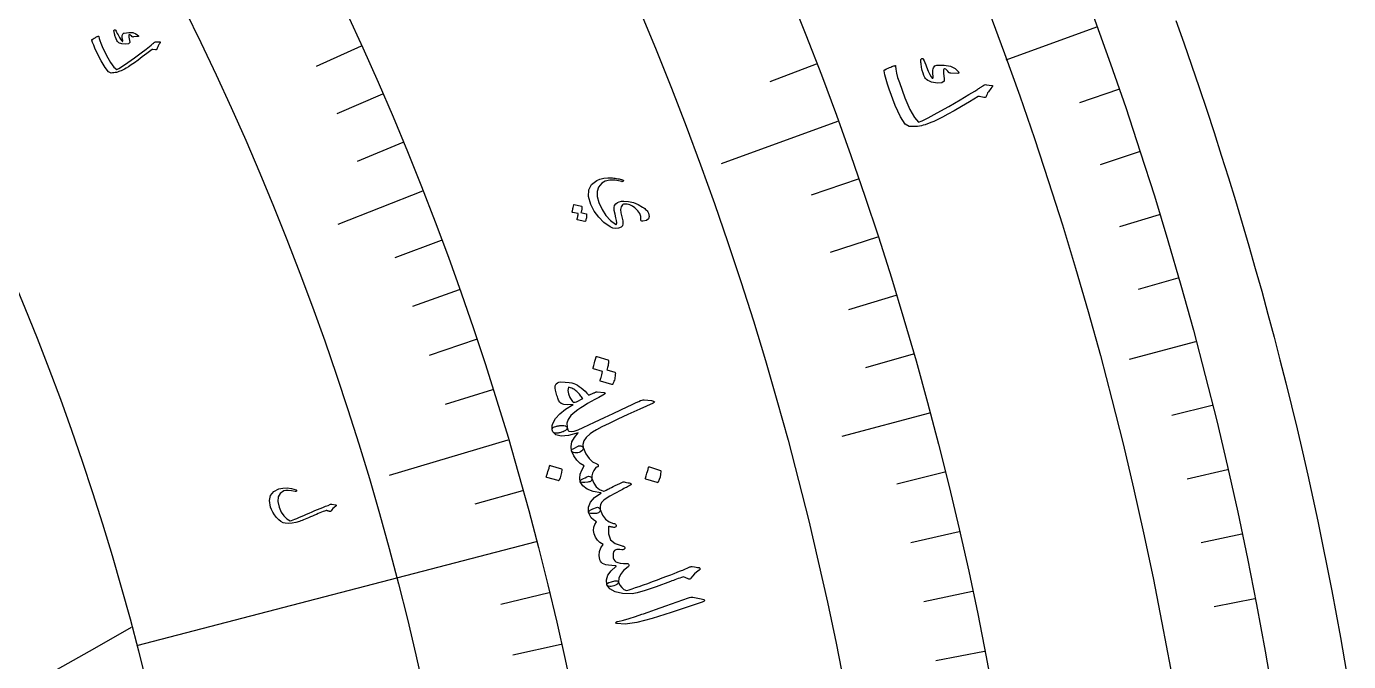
# Model space of a CAD drawing. Header units: millimetres. Extents: x -280 to 280, y -280 to 343.
# Drawn here: x 180.1 to 276.2, y 47.8 to 93.9 of the extents above; entities that cross this region are included whole.
import ezdxf

# ---------------------------------------------------------------- set-up
doc = ezdxf.new("R2010")
doc.units = ezdxf.units.MM
for name, color, linetype in [('CUT_OUTER', 1, 'Continuous'), ('ENGRAVE', 7, 'Continuous'), ('ENGRAVE_FINE', 8, 'Continuous'), ('TEXT', 5, 'Continuous')]:
    doc.layers.add(name, color=color, linetype=linetype)

msp = doc.modelspace()

# ---------------------------------------------------------------- linework, layer by layer
at = {"layer": 'CUT_OUTER'}
msp.add_lwpolyline([(263.6323, 94.3292), (264.2062, 92.7098), (264.7701, 91.0869), (265.324, 89.4606), (265.8679, 87.8309), (266.4018, 86.1979), (266.9257, 84.5617), (267.4395, 82.9222), (267.9433, 81.2797), (268.437, 79.6341), (268.9205, 77.9855), (269.394, 76.334), (269.8573, 74.6796), (270.3104, 73.0224), (270.7534, 71.3624), (271.1862, 69.6997), (271.6088, 68.0345), (272.0211, 66.3666), (272.4232, 64.6963), (272.815, 63.0235), (273.1966, 61.3483), (273.5679, 59.6709), (273.9289, 57.9912), (274.2795, 56.3093), (274.6199, 54.6253), (274.9499, 52.9392), (275.2695, 51.2512), (275.5788, 49.5612), (275.8777, 47.8693), (276.1663, 46.1757)], dxfattribs=at)
at = {"layer": 'ENGRAVE'}
for points in [[(257.8517, 93.8503), (251.2738, 91.4562)], [(239.0578, 87.0099), (230.6006, 83.9317)], [(208.9034, 81.9434), (202.7592, 79.5333)], [(265.05, 71.0199), (260.2204, 69.7259)], [(245.7315, 65.8436), (239.3564, 64.1354)], [(215.1148, 63.8826), (206.4872, 61.3205)], [(217.1688, 56.5071), (188.1356, 48.9527)]]:
    msp.add_lwpolyline(points, dxfattribs=at)
for radius in [274.4, 274.4, 267.4, 254.4, 254.4, 243.9, 224.4, 224.4, 213.9, 194.4, 194.4]:
    msp.add_circle((0, 0), radius, dxfattribs=at)
msp.add_arc((0, 375.552), 375.552, 270, 300, dxfattribs=at)
at = {"layer": 'ENGRAVE_FINE'}
for points in [[(204.457, 92.4808), (201.1769, 90.9971)], [(237.5029, 91.1688), (234.142, 89.8787)], [(259.4503, 89.3359), (256.6137, 88.3592)], [(205.998, 88.9955), (202.6932, 87.5678)], [(207.4803, 85.4828), (204.1517, 84.1114)], [(260.9699, 84.7943), (258.1167, 83.8672)], [(240.5399, 82.8245), (237.1361, 81.6525)], [(262.41, 80.2268), (259.5411, 79.3497)], [(210.2669, 78.3785), (206.8936, 77.1211)], [(241.9488, 78.6139), (238.525, 77.5015)], [(263.7702, 75.6349), (260.8864, 74.808)], [(211.5703, 74.789), (208.1761, 73.5891)], [(243.2839, 74.3794), (239.8412, 73.3268)], [(212.813, 71.1758), (209.3989, 70.0339)], [(244.545, 70.1221), (241.0844, 69.1298)], [(213.9946, 67.54), (210.5616, 66.4565)], [(266.2491, 66.3834), (263.3383, 65.6576)], [(246.8432, 61.5449), (243.3502, 60.674)], [(267.3671, 61.7266), (264.444, 61.0517)], [(216.173, 60.2047), (212.705, 59.2388)], [(247.8797, 57.2275), (244.372, 56.4177)], [(268.4037, 57.051), (265.4693, 56.4272)], [(248.8407, 52.8927), (245.3194, 52.1443)], [(218.102, 52.791), (214.603, 51.9441)], [(269.3585, 52.358), (266.4136, 51.7856)], [(218.972, 49.0575), (215.459, 48.2705)], [(249.726, 48.5418), (246.1921, 47.8549)]]:
    msp.add_lwpolyline(points, dxfattribs=at)
at = {"layer": 'TEXT'}
for points in [[(189.8372, 92.7066), (189.797, 92.6511), (189.7603, 92.5957), (189.727, 92.5404), (189.6972, 92.4852), (189.671, 92.4298), (189.6486, 92.3739), (189.63, 92.3174), (189.6151, 92.2604), (189.6033, 92.2356), (189.5833, 92.2195), (189.5551, 92.2121), (189.5187, 92.2135), (189.3213, 92.232), (189.3005, 92.2329), (189.2834, 92.2326), (189.2701, 92.2308), (189.2606, 92.2278), (188.8901, 91.943), (188.5538, 91.6886), (188.2517, 91.4647), (187.9839, 91.2711), (187.7506, 91.1082), (187.552, 90.9765), (187.3881, 90.8758), (187.2589, 90.8061), (187.01, 90.6854), (186.929, 90.6516), (186.8458, 90.6214), (186.7604, 90.5949), (186.6729, 90.572), (186.5831, 90.553), (186.4908, 90.5384), (186.396, 90.5279), (186.2988, 90.5218), (186.1045, 90.6156), (185.8594, 90.911), (185.5626, 91.4075), (185.2125, 92.1046), (185.1115, 92.3264), (185.0234, 92.5344), (184.9483, 92.7284), (184.8863, 92.9087), (184.8852, 92.9274), (184.8894, 92.9432), (184.899, 92.9563), (184.914, 92.9666), (184.9889, 93.01), (185.0574, 93.0489), (185.1194, 93.0835), (185.175, 93.1136), (185.2247, 93.1396), (185.2692, 93.1618), (185.3086, 93.1802), (185.3427, 93.1948), (185.3624, 93.2019), (185.3761, 93.2005), (185.3839, 93.1906), (185.3856, 93.1722), (185.4091, 93.0366), (185.4589, 92.8718), (185.5351, 92.6777), (185.6375, 92.4543), (185.9638, 91.797), (186.2485, 91.2973), (186.493, 90.9555), (186.6981, 90.7722), (186.8524, 90.8476), (187.118, 91.0156), (187.4945, 91.2763), (187.9819, 91.63), (188.4675, 91.989), (188.8337, 92.2626), (189.0808, 92.4505), (189.2088, 92.5525), (189.2433, 92.5817), (189.2755, 92.609), (189.3054, 92.6344), (189.3332, 92.658), (189.3584, 92.6795), (189.3808, 92.6988), (189.4003, 92.7159), (189.417, 92.7308), (189.4547, 92.7605), (189.4943, 92.7814), (189.5358, 92.7938), (189.5792, 92.7975), (189.8197, 92.7939), (189.8367, 92.7922), (189.8495, 92.7877), (189.8582, 92.7803), (189.8627, 92.7702), (189.8621, 92.7547), (189.8576, 92.7389), (189.8493, 92.7229), (189.8372, 92.7066)], [(188.2762, 93.2203), (188.2796, 93.2101), (188.28, 93.1999), (188.2771, 93.1898), (188.2711, 93.1796), (188.2642, 93.1738), (188.2559, 93.169), (188.2464, 93.1651), (188.2357, 93.1621), (187.9145, 93.1366), (187.8808, 93.1362), (187.8531, 93.1395), (187.8315, 93.1467), (187.8158, 93.1576), (187.766, 93.2127), (187.7153, 93.2554), (187.6636, 93.2857), (187.6109, 93.3036), (187.5891, 93.3015), (187.5743, 93.2822), (187.5664, 93.2458), (187.5655, 93.1921), (187.5699, 93.1588), (187.5753, 93.1248), (187.5819, 93.0901), (187.5895, 93.0548), (187.5984, 93.0186), (187.6088, 92.9811), (187.6205, 92.9423), (187.6337, 92.9022), (187.6442, 92.7465), (187.5549, 92.6509), (187.3659, 92.6153), (187.0772, 92.6394), (186.9838, 92.6618), (186.9055, 92.6902), (186.8424, 92.7245), (186.7945, 92.7648), (186.7547, 92.8154), (186.7112, 92.891), (186.6639, 92.9916), (186.6128, 93.1171), (186.5879, 93.1819), (186.5666, 93.2444), (186.5486, 93.3047), (186.5342, 93.3628), (186.5222, 93.4181), (186.5119, 93.4704), (186.5031, 93.5194), (186.4958, 93.5653), (186.4972, 93.5965), (186.5039, 93.6216), (186.516, 93.6408), (186.5335, 93.6539), (186.5549, 93.6607), (186.5739, 93.6584), (186.5903, 93.6468), (186.6043, 93.6261), (186.6444, 93.5578), (186.6887, 93.4797), (186.737, 93.3918), (186.7895, 93.294), (186.8872, 93.1115), (186.9703, 92.9723), (187.0387, 92.8766), (187.0927, 92.8242), (187.1028, 92.8189), (187.1129, 92.8184), (187.123, 92.8226), (187.1331, 92.8316), (187.1382, 92.8397), (187.1407, 92.8512), (187.1407, 92.8663), (187.1382, 92.8848), (187.1004, 93.0497), (187.0875, 93.1201), (187.084, 93.1842), (187.0899, 93.2418), (187.1053, 93.2931), (187.1291, 93.3419), (187.1602, 93.3792), (187.1986, 93.4051), (187.2442, 93.4195), (187.5759, 93.4689), (187.8586, 93.4522), (188.092, 93.3694), (188.2762, 93.2203)], [(247.8715, 90.5832), (247.8753, 90.5663), (247.874, 90.55), (247.8677, 90.5343), (247.8564, 90.5192), (247.8443, 90.5111), (247.8304, 90.5048), (247.8146, 90.5003), (247.797, 90.4975), (247.2815, 90.5134), (247.2279, 90.5187), (247.1844, 90.5289), (247.1512, 90.5441), (247.1282, 90.5642), (247.0585, 90.6608), (246.9852, 90.7378), (246.9081, 90.7952), (246.8275, 90.833), (246.7924, 90.8334), (246.7655, 90.8053), (246.7467, 90.7485), (246.7359, 90.6632), (246.7371, 90.6093), (246.7399, 90.5542), (246.7443, 90.4979), (246.7504, 90.4403), (246.7583, 90.381), (246.7682, 90.3194), (246.7801, 90.2556), (246.7941, 90.1894), (246.7838, 89.9395), (246.625, 89.8029), (246.3181, 89.7795), (245.8632, 89.8685), (245.7185, 89.9207), (245.5989, 89.9796), (245.5045, 90.0453), (245.4352, 90.1177), (245.3808, 90.2052), (245.3247, 90.3331), (245.2669, 90.5014), (245.2072, 90.7102), (245.1789, 90.8176), (245.1557, 90.9208), (245.1376, 91.0199), (245.1246, 91.1148), (245.1151, 91.2051), (245.1076, 91.29), (245.102, 91.3696), (245.0984, 91.4439), (245.1059, 91.4933), (245.1209, 91.5322), (245.1434, 91.5606), (245.1735, 91.5785), (245.2088, 91.5857), (245.2386, 91.5786), (245.2628, 91.5573), (245.2814, 91.5219), (245.3336, 91.4063), (245.3906, 91.2743), (245.4523, 91.1259), (245.5189, 90.961), (245.6428, 90.6535), (245.7509, 90.4174), (245.8432, 90.2529), (245.9199, 90.1601), (245.9351, 90.15), (245.9511, 90.1474), (245.9679, 90.1523), (245.9856, 90.1648), (245.995, 90.1768), (246.0011, 90.1947), (246.0037, 90.2187), (246.0029, 90.2487), (245.9714, 90.5179), (245.9629, 90.6323), (245.9684, 90.7348), (245.9879, 90.8256), (246.0213, 90.9046), (246.0675, 90.9781), (246.1234, 91.0321), (246.1889, 91.0667), (246.264, 91.0817), (246.8003, 91.1025), (247.2472, 91.0263), (247.6043, 90.8532), (247.8715, 90.5832)], [(250.266, 89.4854), (250.1923, 89.404), (250.1242, 89.3221), (250.0615, 89.2398), (250.0044, 89.1572), (249.953, 89.0735), (249.9076, 88.9883), (249.868, 88.9016), (249.8344, 88.8134), (249.8112, 88.7758), (249.7765, 88.7537), (249.7303, 88.7471), (249.6727, 88.7559), (249.362, 88.8208), (249.3289, 88.8261), (249.3017, 88.8286), (249.2802, 88.8282), (249.2646, 88.8251), (248.6251, 88.4375), (248.0452, 88.0925), (247.5251, 87.79), (247.0649, 87.5297), (246.6649, 87.3122), (246.3256, 87.138), (246.0471, 87.0071), (245.8294, 86.9193), (245.4121, 86.7717), (245.2772, 86.7324), (245.1395, 86.6993), (244.9991, 86.6723), (244.8558, 86.6515), (244.7096, 86.6374), (244.5603, 86.6304), (244.4078, 86.6307), (244.2521, 86.6381), (243.9599, 86.8215), (243.6228, 87.334), (243.2387, 88.1747), (242.8042, 89.3428), (242.6823, 89.7127), (242.5783, 90.0583), (242.4926, 90.3795), (242.4251, 90.6765), (242.4265, 90.7064), (242.436, 90.7309), (242.4536, 90.7501), (242.4792, 90.7639), (242.6058, 90.82), (242.7215, 90.8702), (242.8261, 90.9144), (242.9196, 90.9527), (243.0032, 90.9855), (243.0778, 91.0132), (243.1435, 91.0357), (243.2003, 91.053), (243.2329, 91.061), (243.2545, 91.0565), (243.2651, 91.0394), (243.2647, 91.0098), (243.2787, 90.7902), (243.3295, 90.5196), (243.417, 90.1979), (243.541, 89.825), (243.9451, 88.7235), (244.3099, 87.8793), (244.638, 87.293), (244.9315, 86.9652), (245.1904, 87.0577), (245.6425, 87.2776), (246.2875, 87.6253), (247.1253, 88.1014), (247.9609, 88.5866), (248.5916, 88.9572), (249.0176, 89.2125), (249.2392, 89.3523), (249.2991, 89.3927), (249.3551, 89.4304), (249.4073, 89.4656), (249.4555, 89.4982), (249.4994, 89.528), (249.5384, 89.5548), (249.5724, 89.5786), (249.6015, 89.5994), (249.6668, 89.64), (249.7335, 89.6664), (249.8016, 89.6786), (249.8713, 89.6767), (250.2535, 89.6277), (250.2801, 89.622), (250.2997, 89.6125), (250.3123, 89.5992), (250.3177, 89.5822), (250.314, 89.5576), (250.3041, 89.5332), (250.2881, 89.5092), (250.266, 89.4854)], [(224.7571, 79.8901), (224.7528, 80.1025), (224.6797, 80.3153), (224.5379, 80.5283), (224.3274, 80.7412), (224.1558, 80.8625), (223.972, 80.9486), (223.7761, 80.9996), (223.5681, 81.0154), (223.5294, 81.0105), (223.4919, 80.9978), (223.4556, 80.9772), (223.4205, 80.9488), (223.3292, 80.811), (223.2912, 80.6218), (223.3062, 80.3811), (223.3741, 80.0887), (223.4436, 79.8011), (223.4616, 79.5807), (223.4284, 79.4276), (223.3439, 79.3418), (223.1323, 79.2605), (222.9273, 79.2347), (222.7289, 79.2645), (222.537, 79.3496), (222.0854, 79.6753), (221.7014, 80.056), (221.3845, 80.4919), (221.1344, 80.9835), (220.9675, 81.5591), (220.9825, 82.0418), (221.1801, 82.4322), (221.5609, 82.7306), (221.795, 82.8271), (222.0651, 82.8892), (222.3713, 82.9167), (222.7136, 82.9094), (222.8119, 82.8991), (222.9077, 82.8865), (223.001, 82.8717), (223.0918, 82.8547), (223.1805, 82.8352), (223.2678, 82.8131), (223.3536, 82.7884), (223.4378, 82.7609), (223.475, 82.7432), (223.4951, 82.7224), (223.4981, 82.6987), (223.484, 82.6719), (223.4617, 82.6516), (223.4364, 82.6394), (223.4082, 82.6352), (223.377, 82.639), (222.9025, 82.7355), (222.502, 82.748), (222.1757, 82.677), (221.9233, 82.5229), (221.6997, 82.2463), (221.5898, 81.9219), (221.5931, 81.5494), (221.7096, 81.1285), (221.9425, 80.6198), (222.222, 80.1866), (222.5483, 79.8287), (222.9219, 79.5459), (222.9503, 79.531), (222.9738, 79.53), (222.9923, 79.5427), (223.0059, 79.5693), (223.016, 79.6611), (222.9996, 79.8083), (222.9567, 80.0109), (222.8871, 80.2688), (222.8265, 80.535), (222.8153, 80.7509), (222.8534, 80.9165), (222.9411, 81.0319), (223.0633, 81.1151), (223.201, 81.1759), (223.3543, 81.2143), (223.5232, 81.2303), (223.8736, 81.21), (224.2183, 81.1303), (224.5572, 80.9907), (224.8901, 80.7913), (224.9719, 80.7357), (225.0456, 80.6797), (225.1111, 80.6232), (225.1686, 80.5663), (225.2182, 80.5095), (225.2602, 80.4532), (225.2945, 80.3975), (225.3211, 80.3424), (225.3801, 80.1107), (225.3313, 79.9385), (225.1748, 79.8259), (224.9108, 79.7728), (224.8335, 79.7759), (224.7821, 79.7965), (224.7566, 79.8346), (224.7571, 79.8901)], [(220.8, 80.3059), (220.8099, 80.3014), (220.818, 80.2929), (220.8242, 80.2804), (220.8285, 80.264), (220.8276, 80.1995), (220.8238, 80.1359), (220.8172, 80.0734), (220.8077, 80.0119), (220.7951, 79.9509), (220.7792, 79.8899), (220.76, 79.829), (220.7374, 79.7681), (220.7286, 79.7548), (220.7173, 79.7462), (220.7034, 79.7424), (220.6869, 79.7434), (220.1432, 79.8589), (220.1346, 79.8643), (220.1306, 79.8754), (220.1311, 79.8923), (220.1361, 79.9148), (220.1423, 79.9313), (220.1496, 79.9571), (220.1581, 79.9923), (220.1677, 80.0369), (220.1787, 80.0913), (220.1913, 80.1561), (220.2054, 80.2312), (220.2211, 80.3167), (219.7973, 80.4092), (219.783, 80.4154), (219.7758, 80.4274), (219.7755, 80.4452), (219.7821, 80.4687), (219.7879, 80.4891), (219.796, 80.521), (219.8066, 80.5643), (219.8196, 80.6191), (219.8347, 80.6861), (219.8517, 80.766), (219.8705, 80.8588), (219.8911, 80.9646), (219.8966, 80.9768), (219.9039, 80.9839), (219.913, 80.9861), (219.924, 80.9832), (220.453, 80.858), (220.4629, 80.8534), (220.471, 80.845), (220.4772, 80.8325), (220.4815, 80.8162), (220.4833, 80.7622), (220.482, 80.7087), (220.4777, 80.6557), (220.4702, 80.6032), (220.46, 80.5514), (220.4475, 80.5003), (220.4326, 80.4501), (220.4153, 80.4006)], [(222.8715, 68.8037), (222.8866, 68.7956), (222.8985, 68.7815), (222.9072, 68.7613), (222.9128, 68.7351), (222.9071, 68.6333), (222.8971, 68.5333), (222.8827, 68.4352), (222.8639, 68.339), (222.8404, 68.2439), (222.8117, 68.1491), (222.7778, 68.0548), (222.7388, 67.9607), (222.7242, 67.9405), (222.7061, 67.928), (222.6844, 67.9232), (222.659, 67.9263), (221.8255, 68.1571), (221.8126, 68.1664), (221.8071, 68.1843), (221.809, 68.2108), (221.8183, 68.2459), (221.829, 68.2713), (221.8421, 68.3114), (221.8576, 68.3661), (221.8754, 68.4355), (221.896, 68.5203), (221.9197, 68.6212), (221.9465, 68.7384), (221.9765, 68.8719), (221.3267, 69.0545), (221.305, 69.0654), (221.2945, 69.0849), (221.2952, 69.1129), (221.307, 69.1495), (221.3173, 69.1812), (221.3319, 69.2307), (221.3511, 69.298), (221.3747, 69.3832), (221.4023, 69.4875), (221.4336, 69.612), (221.4686, 69.7567), (221.5072, 69.9216), (221.5163, 69.9403), (221.5281, 69.951), (221.5423, 69.9536), (221.5591, 69.9482), (222.3699, 69.7054), (222.385, 69.6974), (222.397, 69.6833), (222.4058, 69.6632), (222.4115, 69.637), (222.4109, 69.5516), (222.4055, 69.4673), (222.3953, 69.3841), (222.3804, 69.3019), (222.3613, 69.2211), (222.3386, 69.1416), (222.3123, 69.0636), (222.2824, 68.9871)], [(219.9685, 65.9155), (219.6815, 65.6588), (219.4922, 65.3893), (219.4002, 65.1071), (219.4057, 64.8118), (219.4037, 64.7298), (219.3673, 64.6539), (219.2966, 64.584), (219.1915, 64.5202), (219.1335, 64.4945), (219.0736, 64.4706), (219.0119, 64.4488), (218.9483, 64.4288), (218.8832, 64.4121), (218.8168, 64.4), (218.749, 64.3924), (218.6798, 64.3894), (218.5639, 64.3924), (218.4743, 64.408), (218.4109, 64.4363), (218.3738, 64.4772), (218.3289, 64.629), (218.3132, 64.7833), (218.3267, 64.94), (218.3694, 65.0994), (218.5611, 65.4404), (218.8694, 65.7799), (219.2944, 66.1181), (219.8361, 66.455), (219.4601, 66.4386), (219.1718, 66.4635), (218.9712, 66.5297), (218.8582, 66.6372), (218.8242, 66.7038), (218.7912, 66.7749), (218.7592, 66.8508), (218.7283, 66.9313), (218.6983, 67.0171), (218.6689, 67.1087), (218.6403, 67.2061), (218.6123, 67.3093), (218.567, 67.501), (218.5418, 67.6515), (218.5368, 67.761), (218.552, 67.8293), (218.6199, 67.9546), (218.7016, 68.0431), (218.7974, 68.0947), (218.9071, 68.1095), (219.2684, 68.0948), (219.5518, 68.072), (219.7574, 68.041), (219.8849, 68.0021), (220.0193, 67.937), (220.1549, 67.8596), (220.2917, 67.7699), (220.4297, 67.6679), (220.5689, 67.5536), (220.7093, 67.4269), (220.8508, 67.2879), (220.9934, 67.1365), (221.3439, 67.3034), (221.3867, 67.3212), (221.4263, 67.3373), (221.4627, 67.3518), (221.4958, 67.3647), (221.5259, 67.3748), (221.5535, 67.381), (221.5785, 67.3833), (221.601, 67.3816), (222.0887, 67.3278), (222.1575, 67.3076), (222.1669, 67.2682), (222.117, 67.2095), (222.0077, 67.1317), (221.708, 66.9828), (221.4214, 66.8323), (221.1477, 66.6803), (220.8871, 66.5268), (220.639, 66.3728), (220.4032, 66.2196), (220.1797, 66.0672), (219.9685, 65.9155)], [(220.5438, 66.8996), (220.5044, 66.9591), (220.462, 67.0202), (220.4166, 67.0829), (220.3682, 67.1472), (220.3153, 67.2119), (220.2562, 67.276), (220.191, 67.3394), (220.1197, 67.4022), (220.0489, 67.4633), (219.9761, 67.5186), (219.9013, 67.5683), (219.8244, 67.6124), (219.7456, 67.6501), (219.6651, 67.6811), (219.583, 67.7052), (219.4992, 67.7226), (219.4688, 67.4849), (219.5069, 67.2321), (219.6133, 66.964), (219.788, 66.6803), (219.8364, 66.6425), (219.9025, 66.6251), (219.9862, 66.6279), (220.0876, 66.6511)], [(218.9858, 64.9456), (219.1592, 64.9474), (219.287, 64.9257), (219.3692, 64.8804), (219.4057, 64.8118), (219.4278, 64.7096), (219.4567, 64.6306), (219.4925, 64.5747), (219.5353, 64.5419), (219.6997, 64.512), (219.9276, 64.5428), (220.2189, 64.6345), (220.5735, 64.7873), (221.3935, 65.175), (222.1234, 65.5202), (222.7633, 65.8228), (223.3133, 66.0823), (223.7732, 66.2992), (224.1431, 66.4739), (224.423, 66.6061), (224.6128, 66.6959), (224.7403, 66.749), (224.8487, 66.7863), (224.9381, 66.8078), (225.0084, 66.8134), (225.548, 66.7488), (225.6815, 66.7014), (225.7439, 66.6533), (225.7351, 66.6047), (225.6551, 66.5556), (224.6845, 66.1263), (223.828, 65.7406), (223.0855, 65.3983), (222.4572, 65.0991), (221.9423, 64.8436), (221.5399, 64.6328), (221.2501, 64.4664), (221.0729, 64.3442), (220.8001, 64.0797), (220.6247, 63.8227), (220.5469, 63.5732), (220.5667, 63.3308), (220.5719, 63.254), (220.5427, 63.1798), (220.479, 63.1081), (220.3808, 63.039), (220.2853, 62.9912), (220.186, 62.961), (220.083, 62.9483), (219.9762, 62.953), (219.8832, 62.9729), (219.8122, 63.0027), (219.7634, 63.0426), (219.7366, 63.0925), (219.6936, 63.4282), (219.7591, 63.7584), (219.9332, 64.0833), (220.216, 64.4034), (219.5175, 64.2233), (218.9772, 64.1772), (218.5952, 64.2649), (218.3711, 64.4863), (218.3429, 64.5522), (218.3289, 64.6123), (218.329, 64.6668), (218.3433, 64.7155), (218.376, 64.7679), (218.4273, 64.8122), (218.4972, 64.8484), (218.5859, 64.8766), (218.6375, 64.8869), (218.6886, 64.8971), (218.7391, 64.9072), (218.7891, 64.917), (218.8386, 64.9262), (218.8879, 64.934), (218.937, 64.9405), (218.9858, 64.9456)], [(221.1964, 61.0951), (221.1929, 61.0154), (221.1828, 60.955), (221.1662, 60.9139), (221.1429, 60.892), (221.1032, 60.8737), (221.053, 60.8573), (220.9922, 60.8431), (220.9209, 60.8309), (220.6886, 60.8046), (220.5183, 60.8016), (220.4101, 60.8217), (220.3639, 60.8652), (220.3306, 61.1227), (220.3674, 61.4), (220.4744, 61.697), (220.6514, 62.0143), (220.3591, 62.1872), (220.1089, 62.426), (219.9006, 62.7308), (219.7339, 63.1016), (219.7306, 63.1458), (219.7468, 63.1871), (219.7827, 63.2252), (219.8381, 63.2604), (220.2043, 63.4452), (220.2452, 63.4657), (220.2929, 63.4757), (220.3473, 63.4753), (220.4085, 63.4643), (220.4588, 63.4458), (220.5015, 63.419), (220.5366, 63.3837), (220.5641, 63.34), (220.7661, 62.8956), (220.9991, 62.5492), (221.2637, 62.3007), (221.5602, 62.1502), (221.5997, 62.1339), (221.6312, 62.1104), (221.6547, 62.0796), (221.6704, 62.0417), (221.6753, 62.0039), (221.667, 61.9735), (221.6454, 61.9507), (221.6104, 61.9353), (221.5761, 61.9245), (221.547, 61.9126), (221.5232, 61.8998), (221.5047, 61.8859), (221.3613, 61.6787), (221.2622, 61.478), (221.2072, 61.2835), (221.1964, 61.0951)], [(218.9889, 61.7931), (219.0037, 61.785), (219.0151, 61.771), (219.0232, 61.7511), (219.0279, 61.7253), (219.0051, 61.5276), (218.963, 61.3356), (218.9017, 61.1494), (218.8213, 60.9692), (218.8067, 60.9498), (218.79, 60.9383), (218.771, 60.9349), (218.7498, 60.9394), (217.9279, 61.1705), (217.9067, 61.1816), (217.8969, 61.2009), (217.8986, 61.2283), (217.9116, 61.2638), (217.9229, 61.2945), (217.9393, 61.3426), (217.9608, 61.4081), (217.9873, 61.4909), (218.0185, 61.5922), (218.0541, 61.7132), (218.094, 61.8539), (218.1383, 62.0144), (218.1469, 62.0365), (218.1582, 62.0495), (218.172, 62.0535), (218.1885, 62.0483)], [(226.1831, 61.6721), (226.1978, 61.6635), (226.2093, 61.6489), (226.2174, 61.6283), (226.2221, 61.6018), (226.199, 61.3988), (226.1566, 61.2021), (226.095, 61.0118), (226.0141, 60.8278), (225.9995, 60.8081), (225.9827, 60.7966), (225.9637, 60.7934), (225.9425, 60.7984), (225.1191, 61.0497), (225.0979, 61.0616), (225.0881, 61.0816), (225.0898, 61.1097), (225.1029, 61.146), (225.1143, 61.1774), (225.1307, 61.2265), (225.1523, 61.2935), (225.179, 61.3782), (225.2104, 61.4819), (225.2462, 61.6057), (225.2863, 61.7497), (225.3308, 61.9139), (225.3396, 61.9365), (225.3509, 61.9497), (225.3647, 61.9535), (225.3812, 61.948)], [(223.4375, 60.8335), (223.4792, 60.8424), (223.5421, 60.842), (223.6262, 60.8324), (223.7314, 60.8135), (223.8328, 60.7903), (223.9146, 60.7706), (223.9768, 60.7543), (224.0194, 60.7415), (224.0601, 60.7062), (224.0641, 60.6684), (224.0314, 60.6283), (223.9622, 60.5858), (223.9138, 60.5611), (223.8565, 60.5309), (223.79, 60.4951), (223.7145, 60.4538), (223.6302, 60.4082), (223.5374, 60.3597), (223.436, 60.3083), (223.3261, 60.254), (222.8716, 60.0137), (222.5107, 59.8128), (222.2436, 59.6511), (222.0704, 59.5284), (221.9299, 59.378), (221.8391, 59.2139), (221.7977, 59.0359), (221.8059, 58.8439), (221.8093, 58.7892), (221.7992, 58.7383), (221.7756, 58.6913), (221.7387, 58.6482), (221.6862, 58.6071), (221.6232, 58.5781), (221.5495, 58.5611), (221.4652, 58.5561), (221.2591, 58.5472), (221.108, 58.5553), (221.012, 58.5804), (220.9711, 58.6225), (220.9544, 59.0092), (221.096, 59.3733), (221.3959, 59.7153), (221.8543, 60.0354), (221.8699, 60.0489), (221.8754, 60.0584), (221.8708, 60.064), (221.856, 60.0656), (221.3048, 60.1551), (220.8725, 60.318), (220.5589, 60.5546), (220.3639, 60.8652), (220.3567, 60.9046), (220.3674, 60.9427), (220.3957, 60.9796), (220.4419, 61.0152), (220.5112, 61.0548), (220.5999, 61.101), (220.7079, 61.1538), (220.8352, 61.2132), (220.9639, 61.2538), (221.0671, 61.2477), (221.1446, 61.1948), (221.1964, 61.0951), (221.3397, 60.7534), (221.5306, 60.4853), (221.7695, 60.2907), (222.0566, 60.1695), (222.0876, 60.1742), (222.148, 60.1993), (222.2376, 60.2447), (222.3564, 60.3104), (222.4299, 60.3512), (222.5214, 60.3987), (222.631, 60.453), (222.7586, 60.5142), (222.9035, 60.5825), (223.0649, 60.6585), (223.2429, 60.7422), (223.4375, 60.8335)], [(202.5787, 59.1943), (202.5981, 59.1896), (202.6136, 59.1807), (202.6251, 59.1676), (202.6327, 59.1504), (202.6349, 59.1316), (202.6301, 59.1138), (202.6185, 59.097), (202.6, 59.0812), (202.4906, 58.9937), (202.3991, 58.9078), (202.3256, 58.8235), (202.2699, 58.7406), (202.2487, 58.7148), (202.2197, 58.7008), (202.1829, 58.6986), (202.1382, 58.7084), (202.1157, 58.7163), (202.094, 58.7238), (202.0733, 58.7308), (202.0534, 58.7373), (202.0347, 58.7434), (202.0176, 58.7492), (202.002, 58.7547), (201.988, 58.7599), (201.9628, 58.7682), (201.9347, 58.7712), (201.9038, 58.7689), (201.87, 58.7612), (201.7782, 58.7275), (201.6786, 58.6892), (201.5711, 58.6464), (201.4557, 58.5991), (201.3323, 58.5477), (201.2008, 58.4924), (201.0613, 58.4333), (200.9137, 58.3705), (200.767, 58.3055), (200.6288, 58.2456), (200.4991, 58.1908), (200.3778, 58.141), (200.2647, 58.0959), (200.1596, 58.0549), (200.0624, 58.018), (199.9733, 57.9854), (199.7059, 57.9001), (199.4444, 57.8482), (199.1886, 57.8293), (198.9387, 57.8435), (198.7829, 57.8828), (198.6248, 57.9673), (198.4645, 58.0971), (198.3018, 58.272), (198.1514, 58.469), (198.0299, 58.6598), (197.9373, 58.8443), (197.8734, 59.0228), (197.8003, 59.4955), (197.8746, 59.8725), (198.0967, 60.1541), (198.4672, 60.3401), (198.7657, 60.4051), (199.0741, 60.4154), (199.3925, 60.3709), (199.7208, 60.2713), (199.7409, 60.2622), (199.7551, 60.2506), (199.7634, 60.2365), (199.7658, 60.2198), (199.7645, 60.2009), (199.7599, 60.1855), (199.7521, 60.1735), (199.741, 60.165), (199.7235, 60.156), (199.7054, 60.1513), (199.6867, 60.1509), (199.6675, 60.1547), (199.3885, 60.2061), (199.157, 60.2295), (198.9729, 60.2251), (198.8363, 60.1929), (198.5748, 60.0156), (198.4318, 59.7603), (198.4069, 59.4273), (198.4998, 59.016), (198.6472, 58.6641), (198.83, 58.3818), (199.0485, 58.169), (199.3031, 58.0258), (199.3966, 58.0576), (199.505, 58.0971), (199.6286, 58.1443), (199.7671, 58.1991), (199.9209, 58.2622), (200.0902, 58.3338), (200.275, 58.414), (200.4753, 58.5029), (200.6826, 58.5922), (200.8869, 58.6793), (201.0882, 58.764), (201.2865, 58.8464), (201.4819, 58.9262), (201.6745, 59.003), (201.8643, 59.0767), (202.0513, 59.1474), (202.2291, 59.2233), (202.2504, 59.2284), (202.2709, 59.2311), (202.2907, 59.2313), (202.3098, 59.2291)], [(222.7853, 57.8342), (222.8433, 57.8183), (222.8915, 57.7973), (222.9299, 57.7713), (222.9583, 57.7403), (222.9752, 57.7063), (222.9787, 57.6713), (222.9688, 57.6353), (222.9455, 57.5983), (222.9095, 57.5673), (222.8615, 57.5494), (222.8015, 57.5444), (222.7294, 57.5524), (222.6916, 57.5621), (222.6528, 57.5709), (222.6129, 57.5788), (222.5721, 57.5859), (222.5305, 57.5933), (222.4884, 57.6026), (222.446, 57.6135), (222.403, 57.6262), (222.4036, 57.0737), (222.5709, 56.6543), (222.9055, 56.367), (223.4081, 56.2114), (223.4659, 56.1956), (223.5135, 56.176), (223.5509, 56.1526), (223.5781, 56.1255), (223.5953, 56.0914), (223.6003, 56.0568), (223.593, 56.0216), (223.5736, 55.9857), (223.5429, 55.9552), (223.502, 55.9357), (223.451, 55.9272), (223.3897, 55.9298), (223.2399, 55.9429), (223.1162, 55.9453), (223.0188, 55.9369), (222.9475, 55.9178), (222.8537, 55.8604), (222.7887, 55.7719), (222.7524, 55.6526), (222.7448, 55.5022), (222.7639, 55.3456), (222.8058, 55.2169), (222.8703, 55.1159), (222.9576, 55.0426), (223.0834, 54.9911), (223.2633, 54.9553), (223.4974, 54.9352), (223.7857, 54.9307), (223.8209, 54.9282), (223.8496, 54.9118), (223.8719, 54.8814), (223.8877, 54.8371), (223.8945, 54.7893), (223.8896, 54.7486), (223.8731, 54.7149), (223.8451, 54.6883), (223.5065, 54.4133), (223.2759, 54.1355), (223.1531, 53.8549), (223.1381, 53.571), (223.128, 53.5102), (223.0874, 53.4532), (223.0163, 53.3999), (222.9147, 53.3505), (222.8026, 53.3059), (222.698, 53.2765), (222.6008, 53.2625), (222.5111, 53.2637), (222.4263, 53.2752), (222.3626, 53.2967), (222.3199, 53.3281), (222.2983, 53.3694), (222.2707, 53.7374), (222.3703, 54.0827), (222.5972, 54.4055), (222.9515, 54.7062), (222.97, 54.7213), (222.9743, 54.734), (222.9643, 54.7445), (222.9401, 54.7527), (222.6539, 54.7734), (222.4167, 54.801), (222.2284, 54.8356), (222.089, 54.8773), (221.983, 54.9339), (221.897, 55.0039), (221.8312, 55.0875), (221.7854, 55.1847), (221.729, 55.4975), (221.7509, 55.7871), (221.8513, 56.0537), (222.0303, 56.2976), (221.7946, 56.4407), (221.6071, 56.6178), (221.4676, 56.8292), (221.3759, 57.0748), (221.3359, 57.3232), (221.3489, 57.5523), (221.4151, 57.7622), (221.5345, 57.9529), (221.3283, 58.0941), (221.1656, 58.2527), (221.0466, 58.4288), (220.9711, 58.6225), (220.989, 58.7116), (221.0892, 58.8041), (221.2715, 58.9001), (221.5362, 58.9996), (221.6217, 59.0119), (221.6951, 58.99), (221.7566, 58.934), (221.8059, 58.8439), (221.9823, 58.4443), (222.204, 58.1429), (222.4716, 57.9394), (222.7853, 57.8342)], [(228.4914, 54.7053), (228.659, 54.6774), (228.7917, 54.6563), (228.8895, 54.6418), (228.9524, 54.6342), (228.9931, 54.6262), (229.0245, 54.611), (229.0465, 54.5886), (229.0591, 54.5588), (229.0617, 54.5222), (229.0511, 54.4889), (229.0275, 54.4587), (228.9907, 54.4317), (228.8094, 54.3049), (228.6515, 54.1674), (228.5171, 54.0194), (228.406, 53.8606), (228.3693, 53.815), (228.3209, 53.7929), (228.2608, 53.7944), (228.1889, 53.8195), (227.85, 53.96), (227.7238, 53.9151), (227.6, 53.8708), (227.4784, 53.827), (227.3592, 53.7838), (227.2423, 53.7411), (227.1278, 53.6991), (227.0155, 53.6575), (226.9057, 53.6166), (225.888, 53.2389), (225.0869, 52.9666), (224.5028, 52.799), (224.1357, 52.7354), (223.4375, 52.7566), (222.8983, 52.8707), (222.5179, 53.0779), (222.2961, 53.3786), (222.2938, 53.3879), (222.2916, 53.3972), (222.2894, 53.4064), (222.2872, 53.4157), (222.3264, 53.4833), (222.4381, 53.5475), (222.6221, 53.6084), (222.8785, 53.6658), (222.975, 53.6798), (223.0501, 53.6703), (223.1037, 53.6371), (223.1359, 53.5803), (223.2397, 53.3557), (223.3723, 53.1797), (223.5339, 53.0522), (223.7246, 52.9732), (223.9183, 53.0274), (224.1373, 53.0943), (224.3816, 53.1741), (224.6512, 53.2667), (224.9451, 53.3713), (225.2622, 53.4871), (225.6025, 53.6142), (225.9661, 53.7525), (226.324, 53.8856), (226.6455, 54.0064), (226.9304, 54.1148), (227.1788, 54.2109), (227.391, 54.2935), (227.5672, 54.3612), (227.7075, 54.4142), (227.8118, 54.4523), (228.3211, 54.6745), (228.3729, 54.6901), (228.4185, 54.7004), (228.458, 54.7054), (228.4914, 54.7053)], [(229.1378, 52.3635), (229.3318, 52.3117), (229.4093, 52.2521), (229.3705, 52.1849), (229.2153, 52.11), (226.9719, 51.3714), (225.5935, 50.9242), (224.4754, 50.6417), (223.6181, 50.5223), (223.0217, 50.5652), (222.9691, 50.5856), (222.9384, 50.6073), (222.9295, 50.6303), (222.9424, 50.6546), (222.9662, 50.6771), (222.9992, 50.6968), (223.0415, 50.7138), (223.093, 50.7279), (223.4984, 50.8201), (223.924, 50.9365), (224.3699, 51.0773), (224.8361, 51.2425), (224.9584, 51.2833), (225.288, 51.3973), (225.8248, 51.5847), (226.5686, 51.8459), (228.2139, 52.4425), (228.3029, 52.4679), (228.387, 52.4822), (228.4662, 52.4854), (228.5407, 52.4775)]]:
    msp.add_lwpolyline(points, close=True, dxfattribs=at)

doc.saveas('drawing.dxf')
